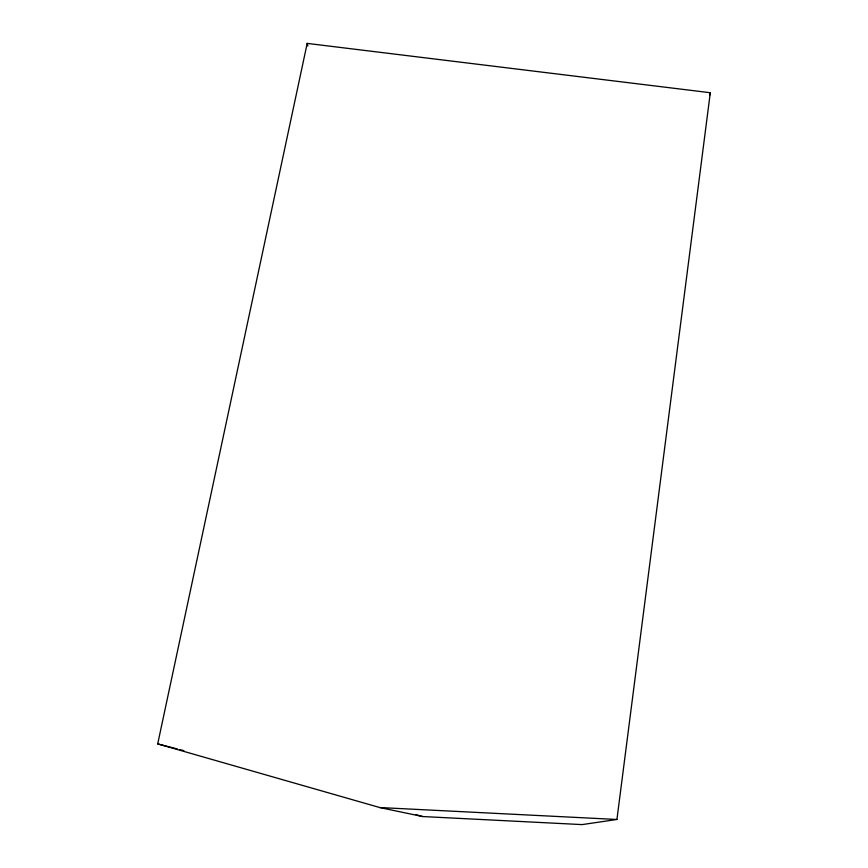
<?xml version="1.0" encoding="UTF-8"?>
<svg xmlns="http://www.w3.org/2000/svg" width="868" height="868" viewBox="0 0 868 868"><rect width="100%" height="100%" fill="white"/><g stroke="black" fill="none" stroke-linecap="round" stroke-linejoin="round"><path stroke-width="1.3" d="M616.931 819.479L710.306 92.724L307.185 43.4L157.694 743.898L379.772 807.544L422.586 816.538L582.102 824.6L616.931 819.479L379.772 807.544M709.601 95.328L710.306 92.724M157.694 743.898L177.343 748.965M179.958 749.648L183.886 750.657M416.076 814.672L422.586 816.538M307.185 43.4L307.858 46.015"/></g></svg>
